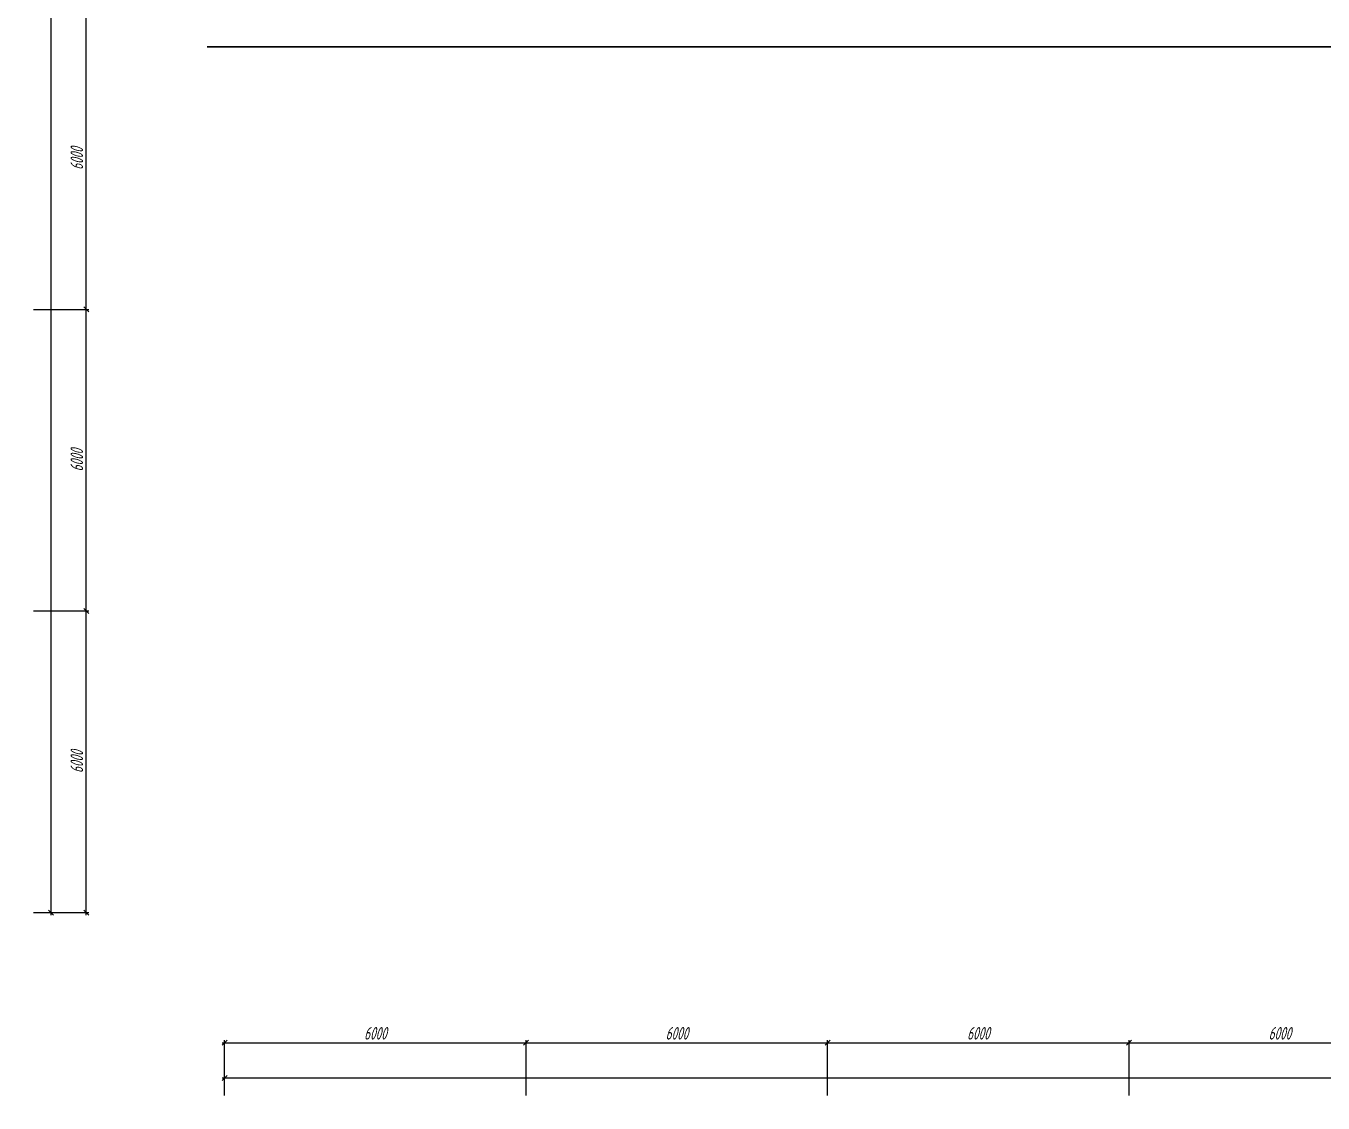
# Model space of a CAD drawing. Header units: millimetres. Extents: x -351329 to 406471, y -382937 to 111767.
# Drawn here: x -64613 to -38798, y -88045 to -66615 of the extents above; entities that cross this region are included whole.
import ezdxf

# ---------------------------------------------------------------- set-up
doc = ezdxf.new("R2010")
doc.units = ezdxf.units.MM
for name, color, linetype, lineweight in [('_Оси', 90, 'Continuous', 13), ('_Сендвичи', 230, 'Continuous', 30), ('выноска', 7, 'Continuous', 13)]:
    doc.layers.add(name, color=color, linetype=linetype, lineweight=lineweight)
doc.styles.add('СПДС_размеры', font='spdswin.shx', dxfattribs={"width": 0.8, "oblique": 15})
doc.dimstyles.new('СПДС', dxfattribs={"dimtxt": 2.5, "dimasz": 1, "dimexe": 0.5, "dimexo": 1.5, "dimtad": 1, "dimdec": 0, "dimtxsty": 'СПДС_размеры', "dimblk": 'OBLIQUE', "dimcen": 2.5, "dimdle": 0.5, "dimadec": 8, "dimazin": 0, "dimtfac": 1, "dimtdec": 0, "dimtix": 1, "dimtmove": 0, "dimatfit": 3, "dimfxl": 1, "dimarcsym": 0})

# ---------------------------------------------------------------- blocks, each defined once
blk = doc.blocks.new('_Oblique')
at = {"layer": 'выноска', "color": 0, "lineweight": -2}
blk.add_line((-0.5, -0.5), (0.5, 0.5), dxfattribs=at)
blk = doc.blocks.new('*D215')
at = {"layer": '_Оси', "color": 0, "lineweight": -2, "transparency": 16777216}
for p, q in [((-60659, -87895), (-60659, -87495)), ((113341, -87895), (113341, -87495)), ((-60709, -87545), (113391, -87545))]:
    blk.add_line(p, q, dxfattribs=at)
at = {"layer": 'Defpoints', "color": 0, "transparency": 16777216}
for p in [(113341, -87545), (-60659, -88045), (113341, -88045)]:
    blk.add_point(p, dxfattribs=at)
at = {"layer": '_Оси', "color": 0, "lineweight": -2, "transparency": 16777216, "xscale": 100, "yscale": 100, "zscale": 100, "rotation": 180}
blk.add_blockref('_Oblique', (-60659, -87545), dxfattribs=at)
at = {"layer": '_Оси', "color": 0, "lineweight": -2, "transparency": 16777216, "xscale": 100, "yscale": 100, "zscale": 100}
blk.add_blockref('_Oblique', (113341, -87545), dxfattribs=at)
at = {"layer": '_Оси', "color": 0, "lineweight": 25, "transparency": 16777216, "insert": (26341, -87357.5), "char_height": 250, "attachment_point": 5, "style": 'СПДС_размеры'}
blk.add_mtext('174000', dxfattribs=at)
blk = doc.blocks.new('*D216')
at = {"layer": '_Оси', "color": 0, "lineweight": -2, "transparency": 16777216}
for p, q in [((-60709, -86845), (-54609, -86845)), ((-60659, -87895), (-60659, -86795)), ((-54659, -87895), (-54659, -86795))]:
    blk.add_line(p, q, dxfattribs=at)
at = {"layer": 'Defpoints', "color": 0, "transparency": 16777216}
for p in [(-54659, -86845), (-60659, -88045), (-54659, -88045)]:
    blk.add_point(p, dxfattribs=at)
at = {"layer": '_Оси', "color": 0, "lineweight": -2, "transparency": 16777216, "xscale": 100, "yscale": 100, "zscale": 100, "rotation": 180}
blk.add_blockref('_Oblique', (-60659, -86845), dxfattribs=at)
at = {"layer": '_Оси', "color": 0, "lineweight": -2, "transparency": 16777216, "xscale": 100, "yscale": 100, "zscale": 100}
blk.add_blockref('_Oblique', (-54659, -86845), dxfattribs=at)
at = {"layer": '_Оси', "color": 0, "lineweight": 25, "transparency": 16777216, "insert": (-57659, -86657.5), "char_height": 250, "attachment_point": 5, "style": 'СПДС_размеры'}
blk.add_mtext('6000', dxfattribs=at)
blk = doc.blocks.new('*D217')
at = {"layer": '_Оси', "color": 0, "lineweight": -2, "transparency": 16777216}
for p, q in [((-54709, -86845), (-48609, -86845)), ((-54659, -87895), (-54659, -86795)), ((-48659, -87895), (-48659, -86795))]:
    blk.add_line(p, q, dxfattribs=at)
at = {"layer": 'Defpoints', "color": 0, "transparency": 16777216}
for p in [(-48659, -86845), (-54659, -88045), (-48659, -88045)]:
    blk.add_point(p, dxfattribs=at)
at = {"layer": '_Оси', "color": 0, "lineweight": -2, "transparency": 16777216, "xscale": 100, "yscale": 100, "zscale": 100, "rotation": 180}
blk.add_blockref('_Oblique', (-54659, -86845), dxfattribs=at)
at = {"layer": '_Оси', "color": 0, "lineweight": -2, "transparency": 16777216, "xscale": 100, "yscale": 100, "zscale": 100}
blk.add_blockref('_Oblique', (-48659, -86845), dxfattribs=at)
at = {"layer": '_Оси', "color": 0, "lineweight": 25, "transparency": 16777216, "insert": (-51659, -86657.5), "char_height": 250, "attachment_point": 5, "style": 'СПДС_размеры'}
blk.add_mtext('6000', dxfattribs=at)
blk = doc.blocks.new('*D218')
at = {"layer": '_Оси', "color": 0, "lineweight": -2, "transparency": 16777216}
for p, q in [((-48709, -86845), (-42609, -86845)), ((-48659, -87895), (-48659, -86795)), ((-42659, -87895), (-42659, -86795))]:
    blk.add_line(p, q, dxfattribs=at)
at = {"layer": 'Defpoints', "color": 0, "transparency": 16777216}
for p in [(-42659, -86845), (-48659, -88045), (-42659, -88045)]:
    blk.add_point(p, dxfattribs=at)
at = {"layer": '_Оси', "color": 0, "lineweight": -2, "transparency": 16777216, "xscale": 100, "yscale": 100, "zscale": 100, "rotation": 180}
blk.add_blockref('_Oblique', (-48659, -86845), dxfattribs=at)
at = {"layer": '_Оси', "color": 0, "lineweight": -2, "transparency": 16777216, "xscale": 100, "yscale": 100, "zscale": 100}
blk.add_blockref('_Oblique', (-42659, -86845), dxfattribs=at)
at = {"layer": '_Оси', "color": 0, "lineweight": 25, "transparency": 16777216, "insert": (-45659, -86657.5), "char_height": 250, "attachment_point": 5, "style": 'СПДС_размеры'}
blk.add_mtext('6000', dxfattribs=at)
blk = doc.blocks.new('*D219')
at = {"layer": '_Оси', "color": 0, "lineweight": -2, "transparency": 16777216}
for p, q in [((-42709, -86845), (-36609, -86845)), ((-42659, -87895), (-42659, -86795)), ((-36659, -87895), (-36659, -86795))]:
    blk.add_line(p, q, dxfattribs=at)
at = {"layer": 'Defpoints', "color": 0, "transparency": 16777216}
for p in [(-36659, -86845), (-42659, -88045), (-36659, -88045)]:
    blk.add_point(p, dxfattribs=at)
at = {"layer": '_Оси', "color": 0, "lineweight": -2, "transparency": 16777216, "xscale": 100, "yscale": 100, "zscale": 100, "rotation": 180}
blk.add_blockref('_Oblique', (-42659, -86845), dxfattribs=at)
at = {"layer": '_Оси', "color": 0, "lineweight": -2, "transparency": 16777216, "xscale": 100, "yscale": 100, "zscale": 100}
blk.add_blockref('_Oblique', (-36659, -86845), dxfattribs=at)
at = {"layer": '_Оси', "color": 0, "lineweight": 25, "transparency": 16777216, "insert": (-39659, -86657.5), "char_height": 250, "attachment_point": 5, "style": 'СПДС_размеры'}
blk.add_mtext('6000', dxfattribs=at)
blk = doc.blocks.new('*D245')
at = {"layer": '_Оси', "color": 0, "lineweight": -2, "transparency": 16777216}
for p, q in [((-64463, -12255), (-64063, -12255)), ((-64113, -84305), (-64113, -12205)), ((-64463, -84255), (-64063, -84255))]:
    blk.add_line(p, q, dxfattribs=at)
at = {"layer": 'Defpoints', "color": 0, "transparency": 16777216}
for p in [(-64613, -12255), (-64113, -12255), (-64613, -84255)]:
    blk.add_point(p, dxfattribs=at)
at = {"layer": '_Оси', "color": 0, "lineweight": -2, "transparency": 16777216, "xscale": 100, "yscale": 100, "zscale": 100}
for p, rotation in [((-64113, -12255), 90), ((-64113, -84255), 270)]:
    blk.add_blockref('_Oblique', p, dxfattribs=dict(at, rotation=rotation))
at = {"layer": '_Оси', "color": 0, "lineweight": 25, "transparency": 16777216, "insert": (-64300.5, -48255), "char_height": 250, "attachment_point": 5, "rotation": 90, "style": 'СПДС_размеры'}
blk.add_mtext('72000', dxfattribs=at)
blk = doc.blocks.new('*D246')
at = {"layer": '_Оси', "color": 0, "lineweight": -2, "transparency": 16777216}
for p, q in [((-63413, -84305), (-63413, -78205)), ((-64463, -78255), (-63363, -78255)), ((-64463, -84255), (-63363, -84255))]:
    blk.add_line(p, q, dxfattribs=at)
at = {"layer": 'Defpoints', "color": 0, "transparency": 16777216}
for p in [(-64613, -78255), (-63413, -78255), (-64613, -84255)]:
    blk.add_point(p, dxfattribs=at)
at = {"layer": '_Оси', "color": 0, "lineweight": -2, "transparency": 16777216, "xscale": 100, "yscale": 100, "zscale": 100}
for p, rotation in [((-63413, -78255), 90), ((-63413, -84255), 270)]:
    blk.add_blockref('_Oblique', p, dxfattribs=dict(at, rotation=rotation))
at = {"layer": '_Оси', "color": 0, "lineweight": 25, "transparency": 16777216, "insert": (-63600.5, -81255), "char_height": 250, "attachment_point": 5, "rotation": 90, "style": 'СПДС_размеры'}
blk.add_mtext('6000', dxfattribs=at)
blk = doc.blocks.new('*D247')
at = {"layer": '_Оси', "color": 0, "lineweight": -2, "transparency": 16777216}
for p, q in [((-64463, -72255), (-63363, -72255)), ((-63413, -78305), (-63413, -72205)), ((-64463, -78255), (-63363, -78255))]:
    blk.add_line(p, q, dxfattribs=at)
at = {"layer": 'Defpoints', "color": 0, "transparency": 16777216}
for p in [(-64613, -72255), (-63413, -72255), (-64613, -78255)]:
    blk.add_point(p, dxfattribs=at)
at = {"layer": '_Оси', "color": 0, "lineweight": -2, "transparency": 16777216, "xscale": 100, "yscale": 100, "zscale": 100}
for p, rotation in [((-63413, -72255), 90), ((-63413, -78255), 270)]:
    blk.add_blockref('_Oblique', p, dxfattribs=dict(at, rotation=rotation))
at = {"layer": '_Оси', "color": 0, "lineweight": 25, "transparency": 16777216, "insert": (-63600.5, -75255), "char_height": 250, "attachment_point": 5, "rotation": 90, "style": 'СПДС_размеры'}
blk.add_mtext('6000', dxfattribs=at)
blk = doc.blocks.new('*D248')
at = {"layer": '_Оси', "color": 0, "lineweight": -2, "transparency": 16777216}
for p, q in [((-64463, -66255), (-63363, -66255)), ((-63413, -72305), (-63413, -66205)), ((-64463, -72255), (-63363, -72255))]:
    blk.add_line(p, q, dxfattribs=at)
at = {"layer": 'Defpoints', "color": 0, "transparency": 16777216}
for p in [(-64613, -66255), (-63413, -66255), (-64613, -72255)]:
    blk.add_point(p, dxfattribs=at)
at = {"layer": '_Оси', "color": 0, "lineweight": -2, "transparency": 16777216, "xscale": 100, "yscale": 100, "zscale": 100}
for p, rotation in [((-63413, -66255), 90), ((-63413, -72255), 270)]:
    blk.add_blockref('_Oblique', p, dxfattribs=dict(at, rotation=rotation))
at = {"layer": '_Оси', "color": 0, "lineweight": 25, "transparency": 16777216, "insert": (-63600.5, -69255), "char_height": 250, "attachment_point": 5, "rotation": 90, "style": 'СПДС_размеры'}
blk.add_mtext('6000', dxfattribs=at)

msp = doc.modelspace()

# ---------------------------------------------------------------- linework, layer by layer
at = {"layer": '_Сендвичи', "color": 3, "ltscale": 100}
msp.add_line((-61009, -67033), (-13009, -67033), dxfattribs=at)

# ---------------------------------------------------------------- dimensions: what is measured, and where the dimension line sits
at = {"layer": '_Оси', "lineweight": 25}
for base, p1, p2, picture, middle in [((-64113, -12255), (-64613, -84255), (-64613, -12255), '*D245', (-64300.5, -48255)), ((-63413, -66255), (-64613, -72255), (-64613, -66255), '*D248', (-63600.5, -69255)), ((-63413, -72255), (-64613, -78255), (-64613, -72255), '*D247', (-63600.5, -75255)), ((-63413, -78255), (-64613, -84255), (-64613, -78255), '*D246', (-63600.5, -81255))]:
    dim = msp.add_linear_dim(base=base, p1=p1, p2=p2, angle=270, dimstyle='СПДС', override={"dimscale": 100}, dxfattribs=at)
    dim.commit()
    dim.dimension.update_dxf_attribs({"geometry": picture, "text_midpoint": middle})
for base, p1, p2, picture, middle in [((-54659, -86845), (-60659, -88045), (-54659, -88045), '*D216', (-57659, -86657.5)), ((-48659, -86845), (-54659, -88045), (-48659, -88045), '*D217', (-51659, -86657.5)), ((-42659, -86845), (-48659, -88045), (-42659, -88045), '*D218', (-45659, -86657.5)), ((-36659, -86845), (-42659, -88045), (-36659, -88045), '*D219', (-39659, -86657.5)), ((113341, -87545), (-60659, -88045), (113341, -88045), '*D215', (26341, -87357.5))]:
    dim = msp.add_linear_dim(base=base, p1=p1, p2=p2, dimstyle='СПДС', override={"dimscale": 100}, dxfattribs=at)
    dim.commit()
    dim.dimension.update_dxf_attribs({"geometry": picture, "text_midpoint": middle})

doc.saveas('drawing.dxf')
